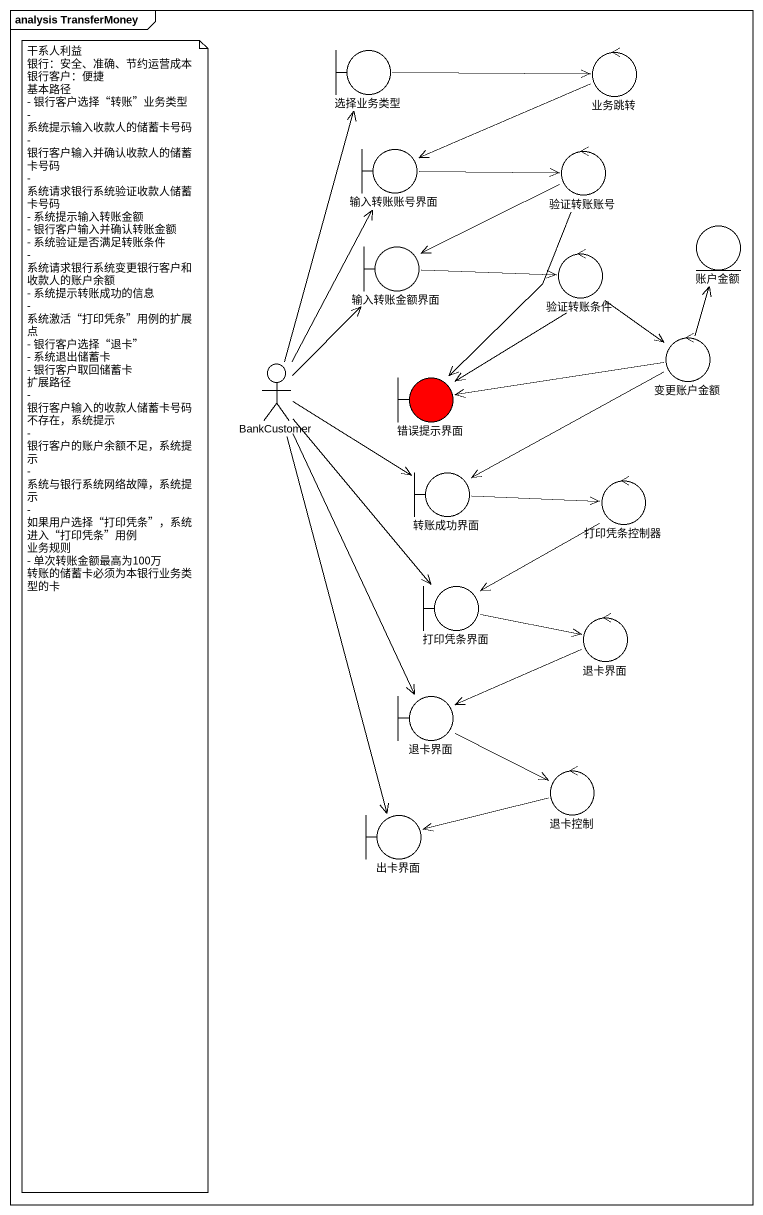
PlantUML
@startuml
mainframe analysis TransferMoney
boundary 选择业务类型
control 业务跳转
boundary 输入转账账号界面
control 验证转账账号
entity 账户金额
boundary 输入转账金额界面
control 验证转账条件
actor BankCustomer
control 变更账户金额
boundary 错误提示界面 #FF0000
boundary 转账成功界面
control 打印凭条控制器
boundary 打印凭条界面
control 退卡界面
boundary "退卡界面" as 退卡界面_2
control 退卡控制
boundary 出卡界面
选择业务类型 -right-> 业务跳转
业务跳转 -left-> 输入转账账号界面
输入转账账号界面 -right-> 验证转账账号
验证转账账号 -left-> 输入转账金额界面
验证转账账号 --> 错误提示界面
输入转账金额界面 -right-> 验证转账条件
验证转账条件 --> 变更账户金额
验证转账条件 --> 错误提示界面
BankCustomer -up-> 选择业务类型
BankCustomer -up-> 输入转账账号界面
BankCustomer -up-> 输入转账金额界面
BankCustomer -right-> 转账成功界面
BankCustomer --> 打印凭条界面
BankCustomer --> 退卡界面_2
BankCustomer --> 出卡界面
变更账户金额 -up-> 账户金额
变更账户金额 -left-> 错误提示界面
变更账户金额 -left-> 转账成功界面
转账成功界面 -right-> 打印凭条控制器
打印凭条控制器 --> 打印凭条界面
打印凭条界面 -right-> 退卡界面
退卡界面 -left-> 退卡界面_2
退卡界面_2 -right-> 退卡控制
退卡控制 -left-> 出卡界面
note as N1
  干系人利益
  银行：安全、准确、节约运营成本
  银行客户：便捷
  基本路径
  - 银行客户选择“转账”业务类型
  - 系统提示输入收款人的储蓄卡号码
  - 银行客户输入并确认收款人的储蓄卡号码
  - 系统请求银行系统验证收款人储蓄卡号码
  - 系统提示输入转账金额
  - 银行客户输入并确认转账金额
  - 系统验证是否满足转账条件
  - 系统请求银行系统变更银行客户和收款人的账户余额
  - 系统提示转账成功的信息
  - 系统激活“打印凭条”用例的扩展点
  - 银行客户选择“退卡”
  - 系统退出储蓄卡
  - 银行客户取回储蓄卡
  扩展路径
  - 银行客户输入的收款人储蓄卡号码不存在，系统提示
  - 银行客户的账户余额不足，系统提示
  - 系统与银行系统网络故障，系统提示
  - 如果用户选择“打印凭条”，系统进入“打印凭条”用例
  业务规则
  - 单次转账金额最高为100万
  转账的储蓄卡必须为本银行业务类型的卡
end note
@enduml
